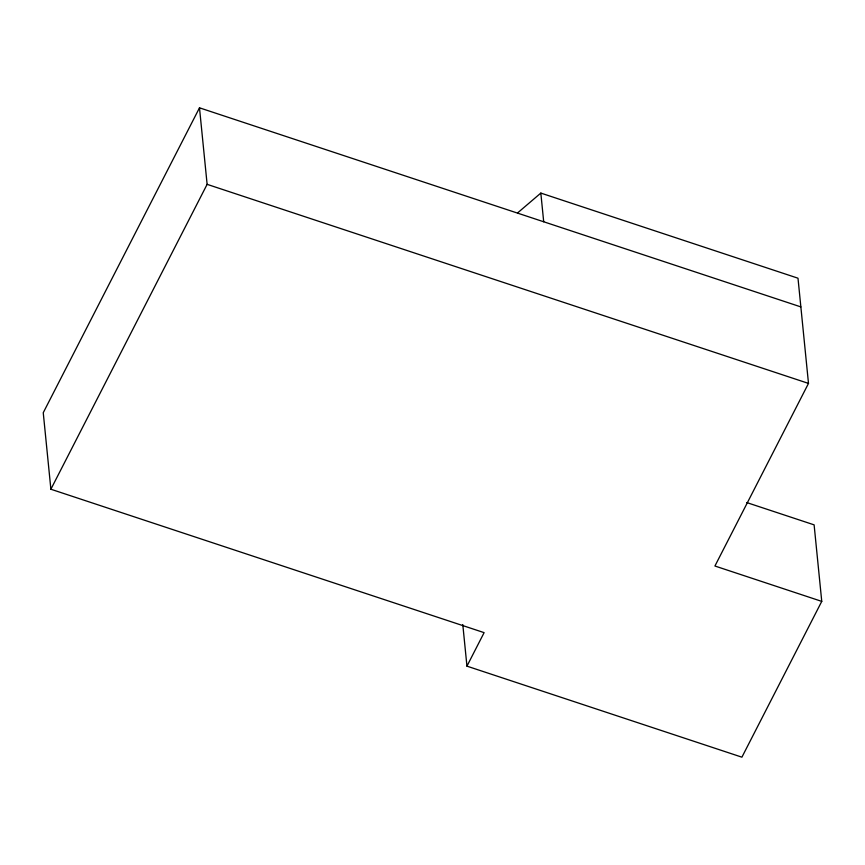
<?xml version="1.0" encoding="UTF-8"?>
<svg xmlns="http://www.w3.org/2000/svg" width="865" height="865" viewBox="0 0 865 865"><rect width="100%" height="100%" fill="white"/><g stroke="black" fill="none" stroke-linecap="round" stroke-linejoin="round"><path stroke-width="1.3" d="M800.86 306.902L199.491 107.822L43.25 412.713L50.884 489.233L484.108 632.639L466.949 666.147L741.91 757.178L821.75 601.38L814.116 524.86L746.711 502.554M50.884 489.233L207.124 184.342L199.491 107.822M517.605 212.909L540.83 193.079L797.995 278.206L808.494 383.411L714.923 566.013L821.75 601.38M207.124 184.342L808.494 383.411M540.83 193.079L543.696 221.775M462.786 624.541L466.949 666.147"/></g></svg>
